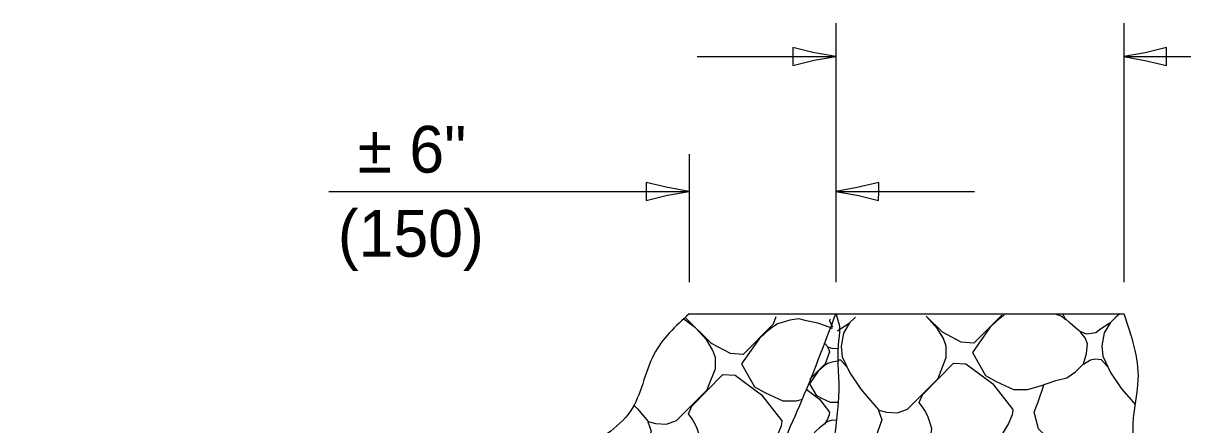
# Model space of a CAD drawing. Extents: x 2261383 to 2262043, y -3123756 to -3123356.
# Drawn here: x 2261902.4 to 2261977.9, y -3123520.6 to -3123494.4 of the extents above; entities that cross this region are included whole.
import ezdxf

# ---------------------------------------------------------------- set-up
doc = ezdxf.new("R2010")
doc.units = 0
doc.layers.add('RD_Pr_Roadway_Dimensions', color=7, linetype='Continuous')
doc.layers.add('RD_Pr_Roadway_Items', color=7, linetype='Continuous')

msp = doc.modelspace()

# ---------------------------------------------------------------- linework, layer by layer
at = {"layer": 'RD_Pr_Roadway_Dimensions'}
for p, q in [((2261955.319, -3123494.447), (2261955.319, -3123511.327)), ((2261974.089, -3123494.447), (2261974.089, -3123511.327)), ((2261946.282, -3123496.619), (2261955.319, -3123496.619)), ((2261974.089, -3123496.619), (2261996.985, -3123496.619)), ((2261945.76, -3123502.98), (2261945.76, -3123511.327)), ((2261922.282, -3123505.404), (2261945.761, -3123505.404)), ((2261955.319, -3123505.404), (2261964.356, -3123505.404))]:
    msp.add_line(p, q, dxfattribs=at)
for points in [[(2261952.521, -3123496.034), (2261952.519, -3123496.619), (2261952.519, -3123497.205), (2261953.92, -3123496.862), (2261955.319, -3123496.619), (2261953.826, -3123496.348)], [(2261976.887, -3123497.205), (2261976.889, -3123496.619), (2261976.889, -3123496.034), (2261975.488, -3123496.377), (2261974.089, -3123496.619), (2261975.582, -3123496.891)], [(2261942.962, -3123504.818), (2261942.961, -3123505.404), (2261942.961, -3123505.989), (2261944.361, -3123505.646), (2261945.761, -3123505.404), (2261944.268, -3123505.132)], [(2261958.117, -3123505.99), (2261958.119, -3123505.404), (2261958.119, -3123504.819), (2261956.719, -3123505.162), (2261955.319, -3123505.404), (2261956.812, -3123505.676)]]:
    msp.add_lwpolyline(points, close=True, dxfattribs=at)
at = {"layer": 'RD_Pr_Roadway_Items'}
msp.add_line((2261945.76, -3123513.373), (2261974.095, -3123513.373), dxfattribs=at)
for points in [[(2261951.413, -3123513.589), (2261951.245, -3123514.057), (2261949.277, -3123516.025), (2261948.455, -3123515.971), (2261947.212, -3123515.311), (2261945.526, -3123513.643)], [(2261955.085, -3123514.369), (2261954.959, -3123514.279), (2261954.143, -3123513.991), (2261953.417, -3123513.835), (2261952.919, -3123513.703), (2261952.331, -3123513.799), (2261951.983, -3123513.895), (2261951.521, -3123514.033), (2261951.107, -3123514.309), (2261950.753, -3123514.609), (2261950.321, -3123515.005), (2261949.181, -3123516.643), (2261950.033, -3123518.131), (2261950.735, -3123518.527), (2261951.863, -3123519.049), (2261952.769, -3123519.049), (2261953.093, -3123518.959)], [(2261956.609, -3123513.601), (2261956.585, -3123513.625), (2261956.225, -3123513.979), (2261955.817, -3123514.639), (2261955.679, -3123515.491), (2261955.733, -3123516.181), (2261956.243, -3123517.237), (2261956.945, -3123518.299), (2261957.437, -3123518.845), (2261958.139, -3123519.661), (2261958.619, -3123519.781), (2261959.351, -3123519.823), (2261959.993, -3123519.589), (2261962.016, -3123517.567)], [(2261961.974, -3123517.639), (2261962.184, -3123517.075), (2261962.526, -3123516.235), (2261962.526, -3123515.491), (2261962.346, -3123514.981), (2261961.962, -3123514.351), (2261961.236, -3123513.565), (2261961.206, -3123513.541)], [(2261966.138, -3123513.475), (2261964.326, -3123515.287), (2261963.504, -3123515.233), (2261962.268, -3123514.573), (2261961.224, -3123513.541)], [(2261966.3, -3123513.475), (2261966.156, -3123513.571), (2261965.802, -3123513.871), (2261965.37, -3123514.267), (2261964.23, -3123515.905), (2261965.082, -3123517.393), (2261965.784, -3123517.789), (2261966.912, -3123518.311), (2261967.818, -3123518.311), (2261968.658, -3123518.077), (2261969.66, -3123517.735), (2261970.392, -3123517.555), (2261970.944, -3123517.171), (2261971.478, -3123516.637), (2261971.67, -3123515.977), (2261971.736, -3123515.329), (2261971.574, -3123514.945), (2261971.268, -3123514.585)], [(2261970.32, -3123513.775), (2261970.008, -3123513.541), (2261969.696, -3123513.433)], [(2261973.183, -3123513.991), (2261972.51, -3123514.417), (2261972.276, -3123514.627), (2261971.67, -3123514.711), (2261971.202, -3123514.519), (2261970.614, -3123514.009), (2261970.266, -3123513.691), (2261970.134, -3123513.427)], [(2261973.831, -3123513.379), (2261973.585, -3123513.595), (2261973.225, -3123513.955), (2261972.811, -3123514.615), (2261972.672, -3123515.467), (2261972.727, -3123516.151), (2261973.237, -3123517.213), (2261973.939, -3123518.269), (2261974.431, -3123518.821), (2261974.833, -3123519.283)], [(2261946.924, -3123518.377), (2261947.128, -3123517.813), (2261947.476, -3123516.973), (2261947.476, -3123516.229), (2261947.296, -3123515.719), (2261946.912, -3123515.089), (2261946.18, -3123514.303), (2261945.436, -3123513.745)], [(2261955.139, -3123514.267), (2261954.929, -3123513.841), (2261954.947, -3123513.727)], [(2261956.189, -3123514.021), (2261955.511, -3123514.447), (2261955.427, -3123514.519)], [(2261954.803, -3123515.563), (2261954.911, -3123515.869), (2261954.635, -3123516.643), (2261953.657, -3123517.627), (2261953.633, -3123517.627)], [(2261954.563, -3123515.263), (2261954.815, -3123515.557), (2261955.055, -3123515.617), (2261955.421, -3123515.635), (2261955.511, -3123515.605)], [(2261955.523, -3123516.475), (2261955.475, -3123516.463), (2261955.181, -3123516.511), (2261955.007, -3123516.559), (2261954.773, -3123516.625), (2261954.569, -3123516.763), (2261954.389, -3123516.919), (2261954.179, -3123517.117), (2261953.609, -3123517.933), (2261954.035, -3123518.677), (2261954.383, -3123518.875), (2261954.947, -3123519.139), (2261955.403, -3123519.139), (2261955.427, -3123519.133)], [(2261955.523, -3123516.373), (2261955.637, -3123516.385), (2261956.039, -3123516.835)], [(2261964.674, -3123522.506), (2261963.996, -3123522.932), (2261963.762, -3123523.136), (2261963.156, -3123523.22), (2261962.694, -3123523.028), (2261962.1, -3123522.518), (2261961.758, -3123522.205), (2261961.47, -3123521.611), (2261961.59, -3123520.855), (2261961.452, -3123520.447), (2261961.314, -3123520.057), (2261961.122, -3123519.673), (2261961.002, -3123519.493), (2261960.768, -3123519.151), (2261960.984, -3123518.653), (2261963.006, -3123516.607), (2261963.804, -3123516.637), (2261965.538, -3123517.927), (2261966.858, -3123519.607), (2261966.816, -3123519.973), (2261966.582, -3123520.537), (2261966.186, -3123521.185)], [(2261971.478, -3123516.661), (2261971.916, -3123516.385), (2261972.258, -3123516.319), (2261972.63, -3123516.361), (2261973.033, -3123516.811)], [(2261949.619, -3123523.244), (2261948.947, -3123523.67), (2261948.713, -3123523.874), (2261948.107, -3123523.958), (2261947.638, -3123523.766), (2261947.05, -3123523.256), (2261946.708, -3123522.944), (2261946.414, -3123522.35), (2261946.54, -3123521.593), (2261946.402, -3123521.185), (2261946.264, -3123520.795), (2261946.072, -3123520.411), (2261945.952, -3123520.231), (2261945.718, -3123519.889), (2261945.934, -3123519.391), (2261947.957, -3123517.345), (2261948.755, -3123517.375), (2261950.489, -3123518.665), (2261951.809, -3123520.345), (2261951.767, -3123520.711), (2261951.533, -3123521.275), (2261951.131, -3123521.923)], [(2261974.719, -3123521.863), (2261972.811, -3123523.772), (2261971.988, -3123523.718), (2261970.746, -3123523.058), (2261968.532, -3123520.867), (2261968.244, -3123519.781), (2261968.508, -3123519.109), (2261968.88, -3123518.023)], [(2261942.142, -3123519.307), (2261942.388, -3123519.583), (2261943.09, -3123520.399), (2261943.57, -3123520.519), (2261944.296, -3123520.561), (2261944.944, -3123520.327), (2261946.966, -3123518.305)], [(2261953.363, -3123518.299), (2261953.393, -3123518.299), (2261954.257, -3123518.941), (2261954.917, -3123519.781), (2261954.899, -3123519.967), (2261954.779, -3123520.249), (2261954.581, -3123520.573)], [(2261958.115, -3123519.673), (2261958.331, -3123520.291), (2261957.785, -3123521.833), (2261955.817, -3123523.796), (2261955.205, -3123523.754)], [(2261943.066, -3123520.411), (2261943.282, -3123521.029), (2261942.73, -3123522.572), (2261940.768, -3123524.534), (2261939.94, -3123524.48), (2261938.704, -3123523.82), (2261938.296, -3123523.418)], [(2261955.319, -3123520.333), (2261955.097, -3123520.303), (2261954.767, -3123520.429), (2261954.539, -3123520.603), (2261954.269, -3123520.819), (2261954.023, -3123521.035), (2261953.849, -3123521.215), (2261953.639, -3123521.545), (2261953.573, -3123521.971), (2261953.597, -3123522.314), (2261953.855, -3123522.842), (2261954.203, -3123523.37), (2261954.449, -3123523.646), (2261954.803, -3123524.054), (2261955.043, -3123524.114), (2261955.211, -3123524.126)]]:
    msp.add_lwpolyline(points, dxfattribs=at)
for points in [[(2261945.76, -3123513.373), (2261943.462, -3123516.037), (2261941.92, -3123519.751), (2261938.83, -3123522.536), (2261936.352, -3123526.556), (2261931.407, -3123531.812), (2261926.769, -3123537.069), (2261926.463, -3123537.999), (2261923.679, -3123540.165), (2261922.442, -3123542.637), (2261920.282, -3123544.803), (2261916.88, -3123547.281), (2261915.332, -3123549.448), (2261913.478, -3123551.302), (2261911.624, -3123552.538), (2261907.915, -3123555.634), (2261906.679, -3123556.87), (2261905.443, -3123558.724), (2261902.971, -3123560.579), (2261902.353, -3123561.203)], [(2261955.319, -3123513.355), (2261952.931, -3123519.421), (2261950.765, -3123524.684), (2261949.067, -3123532.106), (2261947.518, -3123537.207), (2261945.508, -3123542.619), (2261944.116, -3123546.795), (2261942.106, -3123549.274), (2261939.016, -3123554.068), (2261936.538, -3123556.078), (2261934.371, -3123558.394), (2261931.899, -3123560.561), (2261931.089, -3123561.233)], [(2261955.319, -3123513.355), (2261955.571, -3123514.525), (2261955.517, -3123514.963), (2261955.517, -3123518.353), (2261955.205, -3123521.749), (2261955.205, -3123528.5), (2261955.205, -3123530.318), (2261954.971, -3123532.634)], [(2261974.089, -3123513.355), (2261975.019, -3123517.681), (2261974.713, -3123520.159), (2261974.713, -3123523.25), (2261974.401, -3123526.646), (2261974.401, -3123532.52), (2261974.401, -3123535.299), (2261974.089, -3123538.389), (2261973.783, -3123542.409), (2261973.165, -3123548.284), (2261973.165, -3123553.846), (2261973.783, -3123557.242), (2261973.783, -3123561.881), (2261973.783, -3123567.443), (2261974.089, -3123573.318), (2261974.089, -3123575.79), (2261974.089, -3123579.804), (2261973.783, -3123585.991), (2261974.359, -3123589.711)]]:
    msp.add_spline(points, degree=3, dxfattribs=at)

# ---------------------------------------------------------------- texts
at = {"layer": 'RD_Pr_Roadway_Dimensions'}
for s, p in [('± 6"', (2261924.155, -3123504.183)), ('(150)', (2261922.864, -3123509.669))]:
    msp.add_text(s, height=3.048, dxfattribs=at).set_placement(p)

doc.saveas('drawing.dxf')
